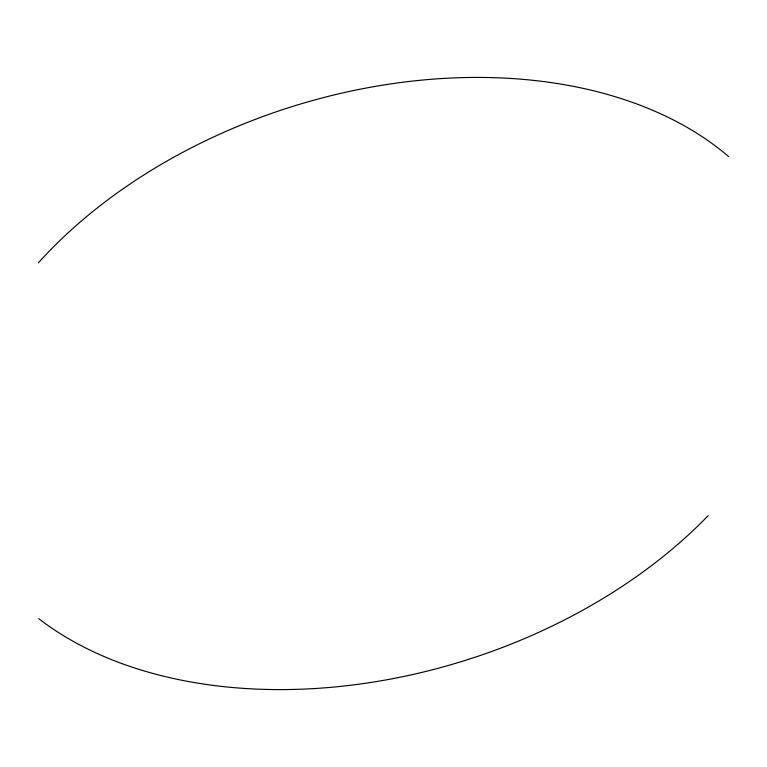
<?xml version="1.0" encoding="UTF-8"?>
<svg xmlns="http://www.w3.org/2000/svg" width="767" height="767" viewBox="0 0 767 767"><rect width="100%" height="100%" fill="white"/><g stroke="black" fill="none" stroke-linecap="round" stroke-linejoin="round"><path stroke-width="1.15" d="M708.238 515.587A435.272 290.118 -17.5 0 1 38.733 618.662M38.35 262.87A435.272 290.118 -17.5 0 1 728.65 156.593"/></g></svg>
